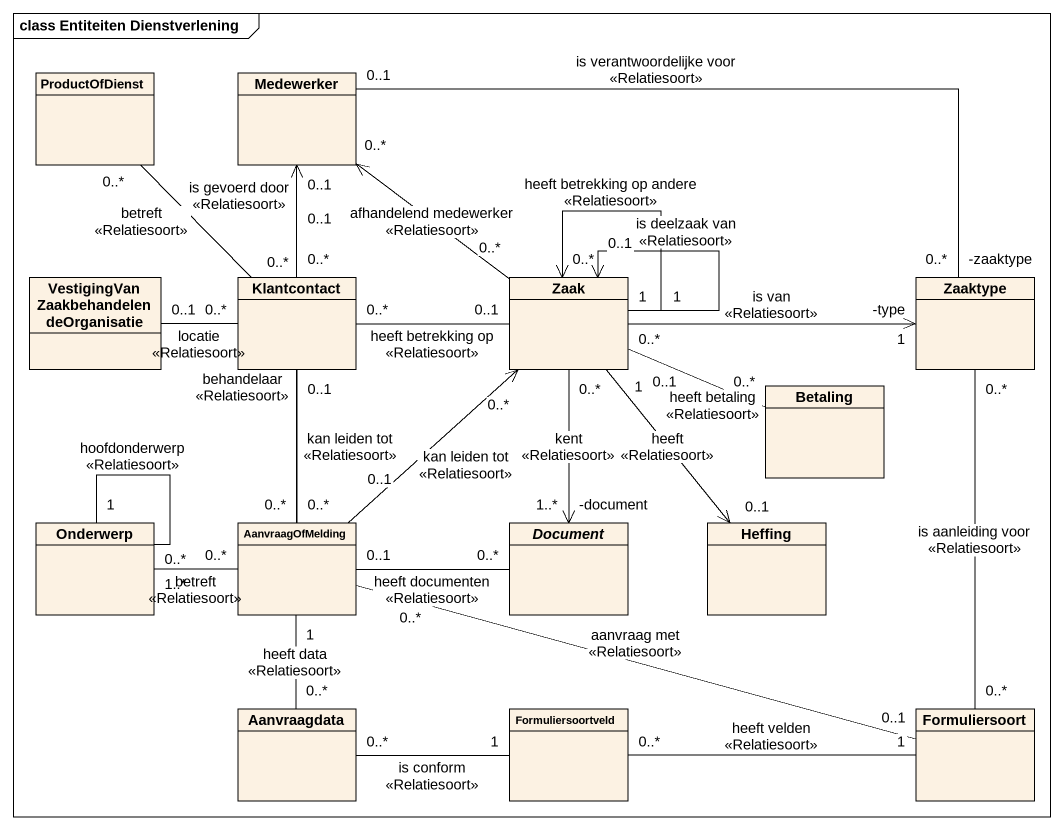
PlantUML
@startuml
mainframe class Entiteiten Dienstverlening
hide circle
hide empty members
class ProductOfDienst
class Medewerker
class "VestigingVanZaakbehandelendeOrganisatie" as VestigingVanZaakbehandelende
class Klantcontact
class Zaak
class Zaaktype
class Betaling
class Onderwerp
class AanvraagOfMelding
abstract class Document
class Heffing
class Aanvraagdata
class Formuliersoortveld
class Formuliersoort
Medewerker "0..1" -right- "-zaaktype\n0..*" Zaaktype : is verantwoordelijke voor\n<<Relatiesoort>>
Klantcontact "0..*" -up- "0..*" ProductOfDienst : betreft\n<<Relatiesoort>>
Klantcontact "0..*" -up- "0..1" Medewerker : is gevoerd door\n<<Relatiesoort>>
Klantcontact "0..*" -left- "0..1" VestigingVanZaakbehandelende : locatie\n<<Relatiesoort>>
Klantcontact "0..*" -right- "0..1" Zaak : heeft betrekking op\n<<Relatiesoort>>
Klantcontact "0..1" -- "0..*" AanvraagOfMelding : kan leiden tot\n<<Relatiesoort>>
Zaak "0..*" -up-> "0..*" Medewerker : afhandelend medewerker\n<<Relatiesoort>>
Zaak "1" --> "0..*" Zaak : heeft betrekking op andere\n<<Relatiesoort>>
Zaak "1" --> "0..1" Zaak : is deelzaak van\n<<Relatiesoort>>
Zaak "0..*" -right-> "-type\n1" Zaaktype : is van\n<<Relatiesoort>>
Zaak "0..1" -right- "0..*" Betaling : heeft betaling\n<<Relatiesoort>>
Zaak "0..*" --> "-document\n1..*" Document : kent\n<<Relatiesoort>>
Zaak "1" --> "0..1" Heffing : heeft\n<<Relatiesoort>>
Onderwerp "0..*" -- "1" Onderwerp : hoofdonderwerp\n<<Relatiesoort>>
AanvraagOfMelding "0..*" -up-> "0..1" Medewerker : behandelaar\n<<Relatiesoort>>
AanvraagOfMelding "0..1" -up-> "0..*" Zaak : kan leiden tot\n<<Relatiesoort>>
AanvraagOfMelding "0..*" -left- "1..*" Onderwerp : betreft\n<<Relatiesoort>>
AanvraagOfMelding "0..1" -right- "0..*" Document : heeft documenten\n<<Relatiesoort>>
AanvraagOfMelding "1" -- "0..*" Aanvraagdata : heeft data\n<<Relatiesoort>>
AanvraagOfMelding "0..*" -right- "0..1" Formuliersoort : aanvraag met\n<<Relatiesoort>>
Aanvraagdata "0..*" -right- "1" Formuliersoortveld : is conform\n<<Relatiesoort>>
Formuliersoort "0..*" -up- "0..*" Zaaktype : is aanleiding voor\n<<Relatiesoort>>
Formuliersoort "1" -left- "0..*" Formuliersoortveld : heeft velden\n<<Relatiesoort>>
@enduml
